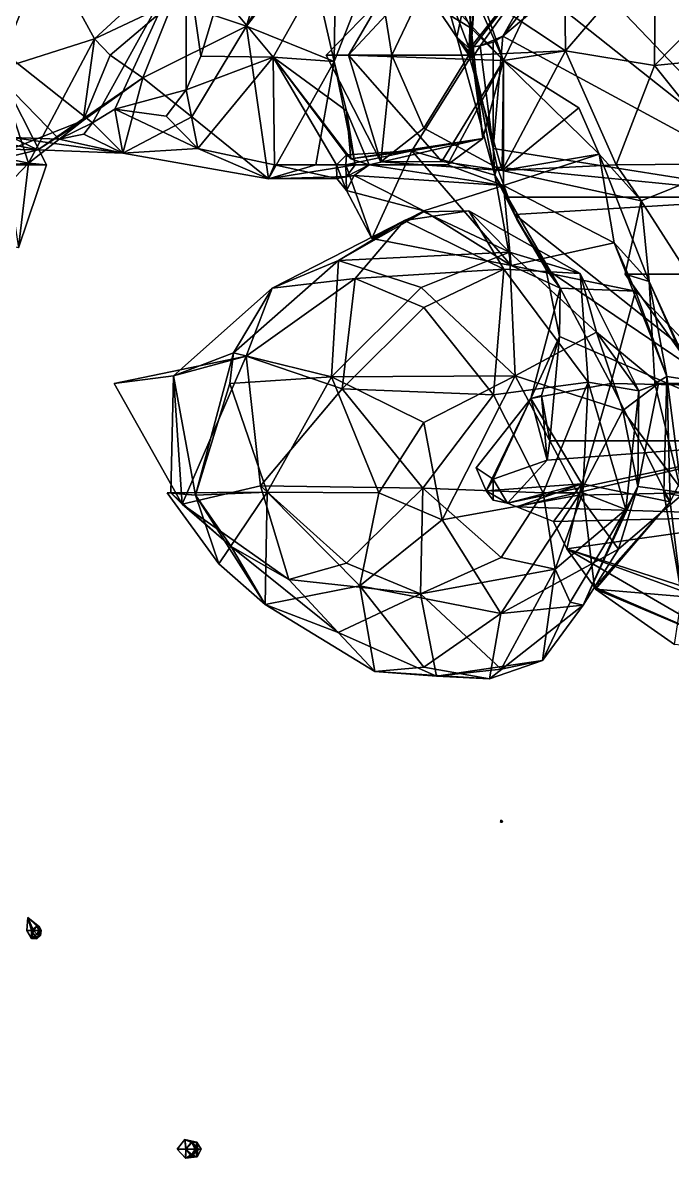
# Model space of a CAD drawing. Extents: x 290095 to 295679, y 4553756 to 4561441.
# Drawn here: x 291543.4 to 291649.2, y 4553756.1 to 4553941 of the extents above; entities that cross this region are included whole.
import ezdxf

# ---------------------------------------------------------------- set-up
doc = ezdxf.new("R2010")
doc.units = 0
doc.layers.add('Au_ppm_Pref_-_0_5', color=7, linetype='CONTINUOUS')

msp = doc.modelspace()

# ---------------------------------------------------------------- linework, layer by layer
at = {"layer": 'Au_ppm_Pref_-_0_5'}
for points in [[(291610, 4553952.96, 1859.04), (291617.7, 4553955.61, 1865.67), (291614.09, 4553938.66, 1865.81)], [(291617.7, 4553955.61, 1865.67), (291616.24, 4553936.71, 1871.49), (291614.09, 4553938.66, 1865.81)], [(291614.56, 4553954.99, 1848.46), (291621.7, 4553934.85, 1847.02), (291631.57, 4553955.82, 1845.26)], [(291617.7, 4553955.61, 1865.67), (291616.41, 4553937.12, 1871.67), (291616.24, 4553936.71, 1871.49)], [(291631.04, 4553955.48, 1872.29), (291616.41, 4553937.12, 1871.67), (291617.7, 4553955.61, 1865.67)], [(291631.04, 4553955.48, 1872.29), (291616.78, 4553937.1, 1871.85), (291616.41, 4553937.12, 1871.67)], [(291617.88, 4553937.23, 1872.46), (291616.78, 4553937.1, 1871.85), (291631.04, 4553955.48, 1872.29)], [(291631.04, 4553955.48, 1872.29), (291621.57, 4553938.8, 1873.97), (291617.88, 4553937.23, 1872.46)], [(291631.04, 4553955.48, 1872.29), (291631.04, 4553951.15, 1874.19), (291621.57, 4553938.8, 1873.97)], [(291631.76, 4553936.41, 1839.6), (291631.57, 4553955.82, 1845.26), (291621.7, 4553934.85, 1847.02)], [(291646.41, 4553953.53, 1841.3), (291631.57, 4553955.82, 1845.26), (291631.76, 4553936.41, 1839.6)], [(291547.1, 4553953.01, 1826.98), (291533.59, 4553953.59, 1823.16), (291539.38, 4553933.37, 1823.98)], [(291594.41, 4553953.55, 1852.9), (291584.21, 4553935.4, 1854.19), (291575.49, 4553945.86, 1854.25)], [(291589.82, 4553953.52, 1844.16), (291583.68, 4553953.52, 1841.19), (291579.82, 4553940.45, 1842.95)], [(291589.82, 4553953.52, 1844.16), (291579.82, 4553940.45, 1842.95), (291594.1, 4553934.7, 1847.53)], [(291583.68, 4553953.52, 1841.19), (291585.56, 4553950.15, 1835.7), (291579.82, 4553940.45, 1842.95)], [(291584.21, 4553935.4, 1854.19), (291594.41, 4553953.55, 1852.9), (291594.1, 4553934.7, 1847.53)], [(291589.82, 4553953.52, 1844.16), (291594.1, 4553934.7, 1847.53), (291601.49, 4553953.52, 1847.13)], [(291601.49, 4553953.52, 1847.13), (291594.1, 4553934.7, 1847.53), (291594.41, 4553953.55, 1852.9)], [(291616.41, 4553940.14, 1853.07), (291614.56, 4553954.99, 1848.46), (291594.41, 4553953.55, 1852.9)], [(291616.41, 4553940.14, 1853.07), (291594.41, 4553953.55, 1852.9), (291610, 4553952.96, 1859.04)], [(291616.41, 4553940.14, 1853.07), (291621.7, 4553934.85, 1847.02), (291614.56, 4553954.99, 1848.46)], [(291646.41, 4553953.53, 1841.3), (291631.76, 4553936.41, 1839.6), (291646.29, 4553934.04, 1836.54)], [(291646.41, 4553953.53, 1841.3), (291646.29, 4553934.04, 1836.54), (291660.98, 4553949.07, 1835.86)], [(291520, 4553952.28, 1834.84), (291549.36, 4553922.06, 1846.81), (291541.69, 4553922.31, 1843.37)], [(291520, 4553952.28, 1834.84), (291554.76, 4553924.7, 1849.36), (291549.36, 4553922.06, 1846.81)], [(291520, 4553952.28, 1834.84), (291570, 4553952.28, 1850.53), (291554.76, 4553924.7, 1849.36)], [(291555.1, 4553938.4, 1830.05), (291547.1, 4553953.01, 1826.98), (291539.38, 4553933.37, 1823.98)], [(291555.1, 4553938.4, 1830.05), (291571.23, 4553953.27, 1829.26), (291547.1, 4553953.01, 1826.98)], [(291554.76, 4553924.7, 1849.36), (291570, 4553952.28, 1850.53), (291558.43, 4553926.95, 1850.21)], [(291567.92, 4553944.4, 1836.73), (291571.23, 4553953.27, 1829.26), (291555.1, 4553938.4, 1830.05)], [(291558.43, 4553926.95, 1850.21), (291570, 4553952.28, 1850.53), (291570, 4553930.08, 1853.44)], [(291570, 4553930.08, 1853.44), (291570, 4553952.28, 1850.53), (291572.42, 4553935.57, 1853.99)], [(291572.42, 4553935.57, 1853.99), (291570, 4553952.28, 1850.53), (291575.49, 4553945.86, 1854.25)], [(291616.52, 4553935.71, 1859.28), (291616.41, 4553940.14, 1853.07), (291610, 4553952.96, 1859.04)], [(291614.09, 4553938.66, 1865.81), (291616.52, 4553935.71, 1859.28), (291610, 4553952.96, 1859.04)], [(291629.01, 4553945.13, 1875.62), (291632.1, 4553952.28, 1873.75), (291670, 4553912.6, 1870.48)], [(291632.1, 4553952.28, 1873.75), (291670, 4553952.28, 1864.34), (291670, 4553912.6, 1870.48)], [(291567.92, 4553944.4, 1836.73), (291579.82, 4553940.45, 1842.95), (291585.56, 4553950.15, 1835.7)], [(291621.57, 4553938.8, 1873.97), (291631.04, 4553951.15, 1874.19), (291629.01, 4553945.13, 1875.62)], [(291601.99, 4553945.24, 1841.19), (291608.73, 4553948.91, 1845.59), (291596.47, 4553935.71, 1846.97)], [(291621.7, 4553934.85, 1847.02), (291596.47, 4553935.71, 1846.97), (291608.73, 4553948.91, 1845.59)], [(291616.45, 4553946.63, 1841.19), (291621.7, 4553934.85, 1847.02), (291608.73, 4553948.91, 1845.59)], [(291660.98, 4553949.07, 1835.86), (291646.29, 4553934.04, 1836.54), (291662.98, 4553935.71, 1831.13)], [(291601.99, 4553945.24, 1841.19), (291603.52, 4553935.71, 1838.74), (291608.73, 4553946.71, 1837.52)], [(291608.73, 4553946.71, 1837.52), (291603.52, 4553935.71, 1838.74), (291616.03, 4553935.71, 1837.75)], [(291616.45, 4553946.63, 1841.19), (291608.73, 4553946.71, 1837.52), (291616.03, 4553935.71, 1837.75)], [(291616.03, 4553935.71, 1837.75), (291631.76, 4553936.41, 1839.6), (291616.45, 4553946.63, 1841.19)], [(291616.45, 4553946.63, 1841.19), (291631.76, 4553936.41, 1839.6), (291621.7, 4553934.85, 1847.02)], [(291557.62, 4553935.71, 1835.25), (291567.92, 4553944.4, 1836.73), (291555.1, 4553938.4, 1830.05)], [(291557.62, 4553935.71, 1835.25), (291562.98, 4553932.01, 1840.17), (291567.92, 4553944.4, 1836.73)], [(291567.92, 4553944.4, 1836.73), (291562.98, 4553932.01, 1840.17), (291579.82, 4553940.45, 1842.95)], [(291584.21, 4553935.4, 1854.19), (291572.42, 4553935.57, 1853.99), (291575.49, 4553945.86, 1854.25)], [(291601.99, 4553945.24, 1841.19), (291596.47, 4553935.71, 1846.97), (291592.82, 4553935.71, 1841.19)], [(291601.99, 4553945.24, 1841.19), (291592.82, 4553935.71, 1841.19), (291603.52, 4553935.71, 1838.74)], [(291670, 4553912.6, 1870.48), (291621.57, 4553938.8, 1873.97), (291629.01, 4553945.13, 1875.62)], [(291570.93, 4553925.66, 1843.78), (291579.82, 4553940.45, 1842.95), (291562.98, 4553932.01, 1840.17)], [(291570.93, 4553925.66, 1843.78), (291583.42, 4553915.6, 1847.03), (291579.82, 4553940.45, 1842.95)], [(291594.1, 4553934.7, 1847.53), (291579.82, 4553940.45, 1842.95), (291583.42, 4553915.6, 1847.03)], [(291616.24, 4553936.71, 1871.49), (291616.62, 4553935.29, 1871.39), (291614.09, 4553938.66, 1865.81)], [(291614.09, 4553938.66, 1865.81), (291616.62, 4553935.29, 1871.39), (291620.25, 4553916.16, 1864.67)], [(291616.52, 4553935.71, 1859.28), (291614.09, 4553938.66, 1865.81), (291620.25, 4553916.16, 1864.67)], [(291616.41, 4553940.14, 1853.07), (291616.52, 4553935.71, 1859.28), (291618.31, 4553922.15, 1853.07)], [(291616.41, 4553940.14, 1853.07), (291618.31, 4553922.15, 1853.07), (291621.7, 4553934.85, 1847.02)], [(291620, 4553937.87, 1873.7), (291617.88, 4553937.23, 1872.46), (291621.57, 4553938.8, 1873.97)], [(291620, 4553920.53, 1870.04), (291620, 4553937.87, 1873.7), (291621.57, 4553938.8, 1873.97)], [(291620, 4553920.53, 1870.04), (291621.57, 4553938.8, 1873.97), (291670, 4553912.6, 1870.48)], [(291555.1, 4553938.4, 1830.05), (291539.38, 4553933.37, 1823.98), (291544.36, 4553918.15, 1829.88)], [(291555.1, 4553938.4, 1830.05), (291544.36, 4553918.15, 1829.88), (291553.25, 4553925.07, 1835.25)], [(291557.62, 4553935.71, 1835.25), (291555.1, 4553938.4, 1830.05), (291553.25, 4553925.07, 1835.25)], [(291616.41, 4553937.12, 1871.67), (291616.62, 4553935.29, 1871.39), (291616.24, 4553936.71, 1871.49)], [(291616.41, 4553937.12, 1871.67), (291616.78, 4553937.1, 1871.85), (291616.62, 4553935.29, 1871.39)], [(291616.62, 4553935.29, 1871.39), (291617.88, 4553937.23, 1872.46), (291620, 4553920.53, 1870.04)], [(291616.62, 4553935.29, 1871.39), (291616.78, 4553937.1, 1871.85), (291617.88, 4553937.23, 1872.46)], [(291620, 4553920.53, 1870.04), (291617.88, 4553937.23, 1872.46), (291620, 4553937.87, 1873.7)], [(291557.62, 4553935.71, 1835.25), (291553.25, 4553925.07, 1835.25), (291562.98, 4553932.01, 1840.17)], [(291584.21, 4553935.4, 1854.19), (291570, 4553930.08, 1853.44), (291572.42, 4553935.57, 1853.99)], [(291584.21, 4553935.4, 1854.19), (291571.92, 4553920.54, 1852.59), (291570, 4553930.08, 1853.44)], [(291584.42, 4553917.89, 1853.07), (291571.92, 4553920.54, 1852.59), (291584.21, 4553935.4, 1854.19)], [(291596.81, 4553918.85, 1853.07), (291596.13, 4553919.48, 1853.6), (291584.21, 4553935.4, 1854.19)], [(291584.21, 4553935.4, 1854.19), (291594.1, 4553934.7, 1847.53), (291596.13, 4553926.64, 1850.15)], [(291584.21, 4553935.4, 1854.19), (291596.13, 4553926.64, 1850.15), (291596.81, 4553918.85, 1853.07)], [(291596.13, 4553919.48, 1853.6), (291594.47, 4553917.89, 1853.85), (291584.21, 4553935.4, 1854.19)], [(291584.42, 4553917.89, 1853.07), (291584.21, 4553935.4, 1854.19), (291594.47, 4553917.89, 1853.85)], [(291601.69, 4553918.33, 1841.19), (291592.82, 4553935.71, 1841.19), (291596.47, 4553935.71, 1846.97)], [(291592.82, 4553935.71, 1841.19), (291601.69, 4553918.33, 1841.19), (291603.52, 4553935.71, 1838.74)], [(291601.69, 4553918.33, 1841.19), (291596.47, 4553935.71, 1846.97), (291611.66, 4553918.42, 1845.57)], [(291611.66, 4553918.42, 1845.57), (291596.47, 4553935.71, 1846.97), (291621.7, 4553934.85, 1847.02)], [(291601.69, 4553918.33, 1841.19), (291608.73, 4553923.85, 1837.24), (291603.52, 4553935.71, 1838.74)], [(291616.03, 4553935.71, 1837.75), (291603.52, 4553935.71, 1838.74), (291608.73, 4553923.85, 1837.24)], [(291618.31, 4553922.15, 1853.07), (291616.52, 4553935.71, 1859.28), (291606.78, 4553920.12, 1860.22)], [(291616.52, 4553935.71, 1859.28), (291620.25, 4553916.16, 1864.67), (291606.78, 4553920.12, 1860.22)], [(291608.73, 4553923.85, 1837.24), (291621.48, 4553916.96, 1841.02), (291616.03, 4553935.71, 1837.75)], [(291621.48, 4553916.96, 1841.02), (291611.66, 4553918.42, 1845.57), (291621.7, 4553934.85, 1847.02)], [(291621.68, 4553914.51, 1852.4), (291621.7, 4553934.85, 1847.02), (291612.56, 4553917.89, 1848.94)], [(291618.31, 4553922.15, 1853.07), (291612.56, 4553917.89, 1848.94), (291621.7, 4553934.85, 1847.02)], [(291631.76, 4553936.41, 1839.6), (291616.03, 4553935.71, 1837.75), (291621.48, 4553916.96, 1841.02)], [(291620.25, 4553916.16, 1864.67), (291616.62, 4553935.29, 1871.39), (291620, 4553920.53, 1870.04)], [(291631.76, 4553936.41, 1839.6), (291621.48, 4553916.96, 1841.02), (291640.05, 4553917.89, 1838.14)], [(291633.93, 4553927.15, 1844.04), (291621.48, 4553916.96, 1841.02), (291621.7, 4553934.85, 1847.02)], [(291621.68, 4553914.51, 1852.4), (291637.26, 4553919.62, 1847.41), (291621.7, 4553934.85, 1847.02)], [(291637.26, 4553919.62, 1847.41), (291633.93, 4553927.15, 1844.04), (291621.7, 4553934.85, 1847.02)], [(291646.29, 4553934.04, 1836.54), (291631.76, 4553936.41, 1839.6), (291640.05, 4553917.89, 1838.14)], [(291659.07, 4553918, 1835.68), (291662.98, 4553935.71, 1831.13), (291646.29, 4553934.04, 1836.54)], [(291539.38, 4553933.37, 1823.98), (291547.29, 4553917.89, 1823.37), (291544.36, 4553918.15, 1829.88)], [(291539.38, 4553933.37, 1823.98), (291540.68, 4553917.89, 1819.81), (291547.29, 4553917.89, 1823.37)], [(291591.13, 4553917.89, 1843.55), (291594.1, 4553934.7, 1847.53), (291583.42, 4553915.6, 1847.03)], [(291591.13, 4553917.89, 1843.55), (291597.52, 4553917.89, 1847.13), (291594.1, 4553934.7, 1847.53)], [(291597.52, 4553917.89, 1847.13), (291596.13, 4553926.64, 1850.15), (291594.1, 4553934.7, 1847.53)], [(291659.07, 4553918, 1835.68), (291646.29, 4553934.04, 1836.54), (291640.05, 4553917.89, 1838.14)], [(291562.98, 4553932.01, 1840.17), (291545.86, 4553920.29, 1841.34), (291559.73, 4553919.74, 1847.36)], [(291545.86, 4553920.29, 1841.34), (291562.98, 4553932.01, 1840.17), (291553.25, 4553925.07, 1835.25)], [(291559.73, 4553919.74, 1847.36), (291570.93, 4553925.66, 1843.78), (291562.98, 4553932.01, 1840.17)], [(291566.74, 4553925.78, 1852.98), (291558.43, 4553926.95, 1850.21), (291570, 4553930.08, 1853.44)], [(291570, 4553930.08, 1853.44), (291571.92, 4553920.54, 1852.59), (291566.74, 4553925.78, 1852.98)], [(291558.43, 4553926.95, 1850.21), (291559.73, 4553919.74, 1847.36), (291554.76, 4553924.7, 1849.36)], [(291571.92, 4553920.54, 1852.59), (291558.43, 4553926.95, 1850.21), (291566.74, 4553925.78, 1852.98)], [(291571.92, 4553920.54, 1852.59), (291559.73, 4553919.74, 1847.36), (291558.43, 4553926.95, 1850.21)], [(291559.73, 4553919.74, 1847.36), (291583.42, 4553915.6, 1847.03), (291570.93, 4553925.66, 1843.78)], [(291596.81, 4553918.85, 1853.07), (291596.13, 4553926.64, 1850.15), (291599.84, 4553917.89, 1851.32)], [(291597.52, 4553917.89, 1847.13), (291599.84, 4553917.89, 1851.32), (291596.13, 4553926.64, 1850.15)], [(291633.93, 4553927.15, 1844.04), (291637.26, 4553919.62, 1847.41), (291621.48, 4553916.96, 1841.02)], [(291545.86, 4553920.29, 1841.34), (291553.25, 4553925.07, 1835.25), (291533.51, 4553917.29, 1835.53)], [(291533.51, 4553917.29, 1835.53), (291553.25, 4553925.07, 1835.25), (291544.36, 4553918.15, 1829.88)], [(291549.36, 4553922.06, 1846.81), (291554.76, 4553924.7, 1849.36), (291553.34, 4553922.86, 1848.64)], [(291554.76, 4553924.7, 1849.36), (291559.73, 4553919.74, 1847.36), (291553.34, 4553922.86, 1848.64)], [(291601.69, 4553918.33, 1841.19), (291621.48, 4553916.96, 1841.02), (291608.73, 4553923.85, 1837.24)], [(291522.55, 4553922.73, 1828.87), (291533.51, 4553917.29, 1835.53), (291544.36, 4553918.15, 1829.88)], [(291544.36, 4553918.15, 1829.88), (291533.13, 4553906.42, 1827.19), (291522.55, 4553922.73, 1828.87)], [(291536.02, 4553922.26, 1840.8), (291545.86, 4553920.29, 1841.34), (291528.94, 4553920.62, 1837.54)], [(291545.86, 4553920.29, 1841.34), (291536.02, 4553922.26, 1840.8), (291541.69, 4553922.31, 1843.37)], [(291559.73, 4553919.74, 1847.36), (291541.69, 4553922.31, 1843.37), (291549.36, 4553922.06, 1846.81)], [(291559.73, 4553919.74, 1847.36), (291545.86, 4553920.29, 1841.34), (291541.69, 4553922.31, 1843.37)], [(291553.34, 4553922.86, 1848.64), (291559.73, 4553919.74, 1847.36), (291549.36, 4553922.06, 1846.81)], [(291618.31, 4553922.15, 1853.07), (291606.78, 4553920.12, 1860.22), (291596.81, 4553918.85, 1853.07)], [(291618.31, 4553922.15, 1853.07), (291596.81, 4553918.85, 1853.07), (291599.84, 4553917.89, 1851.32)], [(291618.31, 4553922.15, 1853.07), (291599.84, 4553917.89, 1851.32), (291612.56, 4553917.89, 1848.94)], [(291545.86, 4553920.29, 1841.34), (291533.51, 4553917.29, 1835.53), (291528.94, 4553920.62, 1837.54)], [(291583.42, 4553915.6, 1847.03), (291559.73, 4553919.74, 1847.36), (291571.92, 4553920.54, 1852.59)], [(291584.42, 4553917.89, 1853.07), (291583.42, 4553915.6, 1847.03), (291571.92, 4553920.54, 1852.59)], [(291596.13, 4553919.48, 1853.6), (291606.78, 4553920.12, 1860.22), (291596.04, 4553917.89, 1859.01)], [(291600.23, 4553905.87, 1859.01), (291596.04, 4553917.89, 1859.01), (291606.78, 4553920.12, 1860.22)], [(291596.81, 4553918.85, 1853.07), (291606.78, 4553920.12, 1860.22), (291596.13, 4553919.48, 1853.6)], [(291622.96, 4553901.46, 1859.27), (291600.23, 4553905.87, 1859.01), (291606.78, 4553920.12, 1860.22)], [(291622.96, 4553901.46, 1859.27), (291606.78, 4553920.12, 1860.22), (291620.25, 4553916.16, 1864.67)], [(291620, 4553920.53, 1870.04), (291670, 4553912.6, 1870.48), (291620.65, 4553917.48, 1869.42)], [(291620.25, 4553916.16, 1864.67), (291620, 4553920.53, 1870.04), (291620.65, 4553917.48, 1869.42)], [(291596.13, 4553919.48, 1853.6), (291596.04, 4553917.89, 1859.01), (291594.47, 4553917.89, 1853.85)], [(291621.48, 4553916.96, 1841.02), (291601.69, 4553918.33, 1841.19), (291611.66, 4553918.42, 1845.57)], [(291637.26, 4553919.62, 1847.41), (291644.09, 4553911.99, 1840.37), (291621.48, 4553916.96, 1841.02)], [(291637.26, 4553919.62, 1847.41), (291621.68, 4553914.51, 1852.4), (291639.72, 4553905.14, 1853.79)], [(291637.26, 4553919.62, 1847.41), (291639.72, 4553905.14, 1853.79), (291645.42, 4553898.84, 1847.44)], [(291637.26, 4553919.62, 1847.41), (291645.42, 4553898.84, 1847.44), (291644.09, 4553911.99, 1840.37)], [(291544.36, 4553918.15, 1829.88), (291542.71, 4553904.35, 1823.37), (291533.13, 4553906.42, 1827.19)], [(291542.71, 4553904.35, 1823.37), (291547.29, 4553917.89, 1823.37), (291540.68, 4553917.89, 1819.81)], [(291544.36, 4553918.15, 1829.88), (291547.29, 4553917.89, 1823.37), (291542.71, 4553904.35, 1823.37)], [(291591.13, 4553917.89, 1843.55), (291583.42, 4553915.6, 1847.03), (291597.52, 4553917.89, 1847.13)], [(291597.52, 4553917.89, 1847.13), (291583.42, 4553915.6, 1847.03), (291596.13, 4553915.95, 1852.42)], [(291584.42, 4553917.89, 1853.07), (291594.53, 4553915.63, 1853.07), (291583.42, 4553915.6, 1847.03)], [(291594.53, 4553915.63, 1853.07), (291584.42, 4553917.89, 1853.07), (291594.47, 4553917.89, 1853.85)], [(291594.53, 4553915.63, 1853.07), (291594.47, 4553917.89, 1853.85), (291596.13, 4553913.68, 1854.47)], [(291596.13, 4553913.68, 1854.47), (291594.47, 4553917.89, 1853.85), (291596.04, 4553917.89, 1859.01)], [(291596.13, 4553913.68, 1854.47), (291596.04, 4553917.89, 1859.01), (291600.23, 4553905.87, 1859.01)], [(291597.52, 4553917.89, 1847.13), (291596.13, 4553915.95, 1852.42), (291599.84, 4553917.89, 1851.32)], [(291599.84, 4553917.89, 1851.32), (291596.13, 4553915.95, 1852.42), (291597.36, 4553916.14, 1853.07)], [(291621.68, 4553914.51, 1852.4), (291599.84, 4553917.89, 1851.32), (291597.36, 4553916.14, 1853.07)], [(291621.68, 4553914.51, 1852.4), (291612.56, 4553917.89, 1848.94), (291599.84, 4553917.89, 1851.32)], [(291622.44, 4553912.6, 1868.46), (291620.25, 4553916.16, 1864.67), (291620.65, 4553917.48, 1869.42)], [(291620.65, 4553917.48, 1869.42), (291670, 4553912.6, 1870.48), (291622.44, 4553912.6, 1868.46)], [(291640.05, 4553917.89, 1838.14), (291621.48, 4553916.96, 1841.02), (291644.09, 4553911.99, 1840.37)], [(291659.07, 4553918, 1835.68), (291640.05, 4553917.89, 1838.14), (291644.09, 4553911.99, 1840.37)], [(291659.07, 4553918, 1835.68), (291644.09, 4553911.99, 1840.37), (291651.74, 4553900.07, 1837.71)], [(291594.53, 4553915.63, 1853.07), (291596.13, 4553915.95, 1852.42), (291583.42, 4553915.6, 1847.03)], [(291597.36, 4553916.14, 1853.07), (291594.53, 4553915.63, 1853.07), (291596.13, 4553913.68, 1854.47)], [(291597.36, 4553916.14, 1853.07), (291596.13, 4553915.95, 1852.42), (291594.53, 4553915.63, 1853.07)], [(291608.73, 4553910.39, 1856.51), (291597.36, 4553916.14, 1853.07), (291596.13, 4553913.68, 1854.47)], [(291621.68, 4553914.51, 1852.4), (291597.36, 4553916.14, 1853.07), (291608.73, 4553910.39, 1856.51)], [(291622.96, 4553901.46, 1859.27), (291621.68, 4553914.51, 1852.4), (291608.73, 4553910.39, 1856.51)], [(291623.88, 4553908.97, 1868.27), (291620.25, 4553916.16, 1864.67), (291623.55, 4553909.78, 1868.28)], [(291623.55, 4553909.78, 1868.28), (291620.25, 4553916.16, 1864.67), (291622.44, 4553912.6, 1868.46)], [(291623.88, 4553908.97, 1868.27), (291630.91, 4553897.79, 1864.99), (291620.25, 4553916.16, 1864.67)], [(291630.91, 4553897.79, 1864.99), (291622.96, 4553901.46, 1859.27), (291620.25, 4553916.16, 1864.67)], [(291639.72, 4553905.14, 1853.79), (291621.68, 4553914.51, 1852.4), (291622.96, 4553901.46, 1859.27)], [(291608.73, 4553910.39, 1856.51), (291596.13, 4553913.68, 1854.47), (291600.23, 4553905.87, 1859.01)], [(291622.44, 4553912.6, 1868.46), (291670, 4553912.6, 1870.48), (291623.55, 4553909.78, 1868.28)], [(291670, 4553912.6, 1870.48), (291670, 4553872.91, 1867.2), (291623.55, 4553909.78, 1868.28)], [(291645.42, 4553898.84, 1847.44), (291641.49, 4553900.07, 1841.19), (291644.09, 4553911.99, 1840.37)], [(291641.49, 4553900.07, 1841.19), (291651.74, 4553900.07, 1837.71), (291644.09, 4553911.99, 1840.37)], [(291622.64, 4553903.65, 1823.52), (291594.84, 4553902.3, 1823.54), (291608.73, 4553910.21, 1820.81)], [(291608.73, 4553910.21, 1820.81), (291594.84, 4553902.3, 1823.54), (291605.59, 4553908.77, 1816.01)], [(291608.73, 4553910.39, 1856.51), (291600.23, 4553905.87, 1859.01), (291622.96, 4553901.46, 1859.27)], [(291605.59, 4553908.77, 1816.01), (291616.03, 4553910.39, 1817.43), (291608.73, 4553910.21, 1820.81)], [(291616.03, 4553910.39, 1817.43), (291605.59, 4553908.77, 1816.01), (291621.73, 4553900.86, 1811.06)], [(291616.03, 4553910.39, 1817.43), (291622.64, 4553903.65, 1823.52), (291608.73, 4553910.21, 1820.81)], [(291622.64, 4553903.65, 1823.52), (291616.03, 4553910.39, 1817.43), (291634.17, 4553900.14, 1817.43)], [(291616.03, 4553910.39, 1817.43), (291621.73, 4553900.86, 1811.06), (291634.17, 4553900.14, 1817.43)], [(291623.55, 4553909.78, 1868.28), (291628.58, 4553900.95, 1868.12), (291623.88, 4553908.97, 1868.27)], [(291623.55, 4553909.78, 1868.28), (291670, 4553872.91, 1867.2), (291628.58, 4553900.95, 1868.12)], [(291628.58, 4553900.95, 1868.12), (291630.91, 4553897.79, 1864.99), (291623.88, 4553908.97, 1868.27)], [(291584.02, 4553897.77, 1817.77), (291605.59, 4553908.77, 1816.01), (291594.84, 4553902.3, 1823.54)], [(291584.02, 4553897.77, 1817.77), (291597.55, 4553899.34, 1811.63), (291605.59, 4553908.77, 1816.01)], [(291597.55, 4553899.34, 1811.63), (291621.73, 4553900.86, 1811.06), (291605.59, 4553908.77, 1816.01)], [(291608.27, 4553897.89, 1828.37), (291594.84, 4553902.3, 1823.54), (291622.64, 4553903.65, 1823.52)], [(291622.64, 4553903.65, 1823.52), (291623.61, 4553883.52, 1830.83), (291608.27, 4553897.89, 1828.37)], [(291623.61, 4553883.52, 1830.83), (291622.64, 4553903.65, 1823.52), (291636.82, 4553890.6, 1824.79)], [(291622.64, 4553903.65, 1823.52), (291634.17, 4553900.14, 1817.43), (291636.82, 4553890.6, 1824.79)], [(291622.96, 4553901.46, 1859.27), (291643.16, 4553897.29, 1858.35), (291639.72, 4553905.14, 1853.79)], [(291639.72, 4553905.14, 1853.79), (291643.16, 4553897.29, 1858.35), (291648.26, 4553883.37, 1853.34)], [(291639.72, 4553905.14, 1853.79), (291648.26, 4553883.37, 1853.34), (291645.42, 4553898.84, 1847.44)], [(291593.7, 4553883.31, 1830.85), (291577.72, 4553887.25, 1824.18), (291594.84, 4553902.3, 1823.54)], [(291594.84, 4553902.3, 1823.54), (291577.72, 4553887.25, 1824.18), (291584.02, 4553897.77, 1817.77)], [(291608.27, 4553897.89, 1828.37), (291593.7, 4553883.31, 1830.85), (291594.84, 4553902.3, 1823.54)], [(291597.55, 4553899.34, 1811.63), (291608.73, 4553894.61, 1807.37), (291621.73, 4553900.86, 1811.06)], [(291608.73, 4553894.61, 1807.37), (291620.07, 4553880.41, 1806.76), (291621.73, 4553900.86, 1811.06)], [(291620.07, 4553880.41, 1806.76), (291635.49, 4553882.48, 1811.09), (291621.73, 4553900.86, 1811.06)], [(291635.49, 4553882.48, 1811.09), (291634.17, 4553900.14, 1817.43), (291621.73, 4553900.86, 1811.06)], [(291622.96, 4553901.46, 1859.27), (291630.91, 4553897.79, 1864.99), (291643.16, 4553897.29, 1858.35)], [(291670, 4553872.91, 1867.2), (291630.78, 4553889.9, 1868), (291628.58, 4553900.95, 1868.12)], [(291630.91, 4553897.79, 1864.99), (291628.58, 4553900.95, 1868.12), (291630.78, 4553889.9, 1868)], [(291643.71, 4553881.03, 1817.93), (291636.82, 4553890.6, 1824.79), (291634.17, 4553900.14, 1817.43)], [(291635.49, 4553882.48, 1811.09), (291643.71, 4553881.03, 1817.93), (291634.17, 4553900.14, 1817.43)], [(291641.49, 4553900.07, 1841.19), (291645.42, 4553898.84, 1847.44), (291650.32, 4553887.63, 1841.19)], [(291641.49, 4553900.07, 1841.19), (291650.32, 4553887.63, 1841.19), (291651.74, 4553900.07, 1837.71)], [(291584.02, 4553897.77, 1817.77), (291579.8, 4553886.71, 1809.99), (291597.55, 4553899.34, 1811.63)], [(291595.44, 4553881.37, 1806.6), (291597.55, 4553899.34, 1811.63), (291579.8, 4553886.71, 1809.99)], [(291608.27, 4553897.89, 1828.37), (291623.61, 4553883.52, 1830.83), (291593.7, 4553883.31, 1830.85)], [(291595.44, 4553881.37, 1806.6), (291608.73, 4553894.61, 1807.37), (291597.55, 4553899.34, 1811.63)], [(291646.32, 4553882.25, 1847.13), (291645.42, 4553898.84, 1847.44), (291648.26, 4553883.37, 1853.34)], [(291653.02, 4553882.25, 1844.25), (291645.42, 4553898.84, 1847.44), (291646.32, 4553882.25, 1847.13)], [(291645.42, 4553898.84, 1847.44), (291653.02, 4553882.25, 1844.25), (291650.32, 4553887.63, 1841.19)], [(291577.72, 4553887.25, 1824.18), (291567.94, 4553883.5, 1817.66), (291584.02, 4553897.77, 1817.77)], [(291584.02, 4553897.77, 1817.77), (291567.94, 4553883.5, 1817.66), (291579.8, 4553886.71, 1809.99)], [(291626.15, 4553879.83, 1865.85), (291630.91, 4553897.79, 1864.99), (291630.78, 4553889.9, 1868)], [(291639.18, 4553882.25, 1861.49), (291630.91, 4553897.79, 1864.99), (291626.15, 4553879.83, 1865.85)], [(291630.91, 4553897.79, 1864.99), (291639.18, 4553882.25, 1861.49), (291643.16, 4553897.29, 1858.35)], [(291643.16, 4553897.29, 1858.35), (291639.18, 4553882.25, 1861.49), (291658.27, 4553881.89, 1858.82)], [(291648.26, 4553883.37, 1853.34), (291643.16, 4553897.29, 1858.35), (291658.27, 4553881.89, 1858.82)], [(291595.44, 4553881.37, 1806.6), (291620.07, 4553880.41, 1806.76), (291608.73, 4553894.61, 1807.37)], [(291641.09, 4553877.83, 1828.23), (291623.61, 4553883.52, 1830.83), (291636.82, 4553890.6, 1824.79)], [(291641.09, 4553877.83, 1828.23), (291636.82, 4553890.6, 1824.79), (291646.93, 4553882.25, 1823.37)], [(291646.93, 4553882.25, 1823.37), (291636.82, 4553890.6, 1824.79), (291643.71, 4553881.03, 1817.93)], [(291627.87, 4553880.32, 1867.97), (291626.15, 4553879.83, 1865.85), (291630.78, 4553889.9, 1868)], [(291630.78, 4553889.9, 1868), (291629.22, 4553872.91, 1867.89), (291627.87, 4553880.32, 1867.97)], [(291670, 4553872.91, 1867.2), (291629.22, 4553872.91, 1867.89), (291630.78, 4553889.9, 1868)], [(291571.52, 4553864.07, 1823.36), (291567.94, 4553883.5, 1817.66), (291577.72, 4553887.25, 1824.18)], [(291577.11, 4553882.25, 1826.4), (291571.52, 4553864.07, 1823.36), (291577.72, 4553887.25, 1824.18)], [(291577.11, 4553882.25, 1826.4), (291577.72, 4553887.25, 1824.18), (291593.7, 4553883.31, 1830.85)], [(291567.94, 4553883.5, 1817.66), (291558.3, 4553882.24, 1811.5), (291579.8, 4553886.71, 1809.99)], [(291569.34, 4553862.61, 1811.18), (291579.8, 4553886.71, 1809.99), (291558.3, 4553882.24, 1811.5)], [(291579.8, 4553886.71, 1809.99), (291569.34, 4553862.61, 1811.18), (291582.1, 4553865.57, 1807)], [(291595.44, 4553881.37, 1806.6), (291579.8, 4553886.71, 1809.99), (291582.1, 4553865.57, 1807)], [(291567.94, 4553883.5, 1817.66), (291569.34, 4553862.61, 1811.18), (291558.3, 4553882.24, 1811.5)], [(291567.5, 4553864.43, 1817.43), (291567.94, 4553883.5, 1817.66), (291571.52, 4553864.07, 1823.36)], [(291567.94, 4553883.5, 1817.66), (291567.5, 4553864.43, 1817.43), (291569.34, 4553862.61, 1811.18)], [(291583.22, 4553864.53, 1830.28), (291577.11, 4553882.25, 1826.4), (291593.7, 4553883.31, 1830.85)], [(291601.37, 4553864.43, 1832.78), (291583.22, 4553864.53, 1830.28), (291593.7, 4553883.31, 1830.85)], [(291623.61, 4553883.52, 1830.83), (291608.73, 4553875.88, 1833.13), (291593.7, 4553883.31, 1830.85)], [(291608.73, 4553875.88, 1833.13), (291601.37, 4553864.43, 1832.78), (291593.7, 4553883.31, 1830.85)], [(291611.71, 4553860.02, 1832.19), (291608.73, 4553875.88, 1833.13), (291623.61, 4553883.52, 1830.83)], [(291623.61, 4553883.52, 1830.83), (291633.97, 4553864.04, 1831.46), (291611.71, 4553860.02, 1832.19)], [(291633.97, 4553864.04, 1831.46), (291623.61, 4553883.52, 1830.83), (291641.09, 4553877.83, 1828.23)], [(291650.79, 4553863.88, 1847.69), (291646.32, 4553882.25, 1847.13), (291648.26, 4553883.37, 1853.34)], [(291648.26, 4553883.37, 1853.34), (291648.81, 4553862.98, 1859.56), (291647.77, 4553864.43, 1853.07)], [(291648.26, 4553883.37, 1853.34), (291647.77, 4553864.43, 1853.07), (291650.79, 4553863.88, 1847.69)], [(291648.26, 4553883.37, 1853.34), (291658.27, 4553881.89, 1858.82), (291648.81, 4553862.98, 1859.56)], [(291577.11, 4553882.25, 1826.4), (291583.22, 4553864.53, 1830.28), (291571.52, 4553864.07, 1823.36)], [(291595.44, 4553881.37, 1806.6), (291582.1, 4553865.57, 1807), (291608.56, 4553865.18, 1806.4)], [(291608.56, 4553865.18, 1806.4), (291620.07, 4553880.41, 1806.76), (291595.44, 4553881.37, 1806.6)], [(291620.07, 4553880.41, 1806.76), (291628.12, 4553864.43, 1808.29), (291635.49, 4553882.48, 1811.09)], [(291634.42, 4553865.91, 1862.85), (291639.18, 4553882.25, 1861.49), (291626.15, 4553879.83, 1865.85)], [(291634.6, 4553864.43, 1811.49), (291635.49, 4553882.48, 1811.09), (291628.12, 4553864.43, 1808.29)], [(291639.18, 4553882.25, 1861.49), (291634.42, 4553865.91, 1862.85), (291648.81, 4553862.98, 1859.56)], [(291634.6, 4553864.43, 1811.49), (291641.6, 4553861.75, 1816.5), (291635.49, 4553882.48, 1811.09)], [(291641.6, 4553861.75, 1816.5), (291643.71, 4553881.03, 1817.93), (291635.49, 4553882.48, 1811.09)], [(291648.81, 4553862.98, 1859.56), (291658.27, 4553881.89, 1858.82), (291639.18, 4553882.25, 1861.49)], [(291643.56, 4553865.45, 1823.59), (291641.09, 4553877.83, 1828.23), (291646.93, 4553882.25, 1823.37)], [(291643.56, 4553865.45, 1823.59), (291646.93, 4553882.25, 1823.37), (291643.71, 4553881.03, 1817.93)], [(291646.32, 4553882.25, 1847.13), (291650.79, 4553863.88, 1847.69), (291653.02, 4553882.25, 1844.25)], [(291608.56, 4553865.18, 1806.4), (291628.12, 4553864.43, 1808.29), (291620.07, 4553880.41, 1806.76)], [(291626.15, 4553879.83, 1865.85), (291620, 4553866.66, 1865.65), (291617.25, 4553868.51, 1865.19)], [(291618.87, 4553864.78, 1864.45), (291626.15, 4553879.83, 1865.85), (291617.25, 4553868.51, 1865.19)], [(291618.87, 4553864.78, 1864.45), (291634.42, 4553865.91, 1862.85), (291626.15, 4553879.83, 1865.85)], [(291626.15, 4553879.83, 1865.85), (291628.8, 4553869.78, 1866.7), (291620, 4553866.66, 1865.65)], [(291628.8, 4553869.78, 1866.7), (291626.15, 4553879.83, 1865.85), (291627.87, 4553880.32, 1867.97)], [(291629.22, 4553872.91, 1867.89), (291628.8, 4553869.78, 1866.7), (291627.87, 4553880.32, 1867.97)], [(291643.56, 4553865.45, 1823.59), (291643.71, 4553881.03, 1817.93), (291641.6, 4553861.75, 1816.5)], [(291651.11, 4553864.43, 1829.31), (291633.97, 4553864.04, 1831.46), (291641.09, 4553877.83, 1828.23)], [(291643.56, 4553865.45, 1823.59), (291651.11, 4553864.43, 1829.31), (291641.09, 4553877.83, 1828.23)], [(291611.71, 4553860.02, 1832.19), (291601.37, 4553864.43, 1832.78), (291608.73, 4553875.88, 1833.13)], [(291622.31, 4553862.76, 1864.12), (291628.8, 4553869.78, 1866.7), (291670, 4553872.91, 1867.2)], [(291622.31, 4553862.76, 1864.12), (291670, 4553872.91, 1867.2), (291623.83, 4553862.15, 1863.97)], [(291670, 4553872.91, 1867.2), (291670, 4553860.72, 1863.97), (291623.83, 4553862.15, 1863.97)], [(291628.8, 4553869.78, 1866.7), (291629.22, 4553872.91, 1867.89), (291670, 4553872.91, 1867.2)], [(291618.87, 4553864.78, 1864.45), (291617.25, 4553868.51, 1865.19), (291620, 4553866.66, 1865.65)], [(291622.31, 4553862.76, 1864.12), (291620, 4553866.66, 1865.65), (291628.8, 4553869.78, 1866.7)], [(291620, 4553863.26, 1864.35), (291618.87, 4553864.78, 1864.45), (291620, 4553866.66, 1865.65)], [(291620, 4553863.26, 1864.35), (291620, 4553866.66, 1865.65), (291622.31, 4553862.76, 1864.12)], [(291569.34, 4553862.61, 1811.18), (291586.74, 4553850.35, 1813.16), (291582.1, 4553865.57, 1807)], [(291586.74, 4553850.35, 1813.16), (291596.13, 4553852.96, 1807.67), (291582.1, 4553865.57, 1807)], [(291608.56, 4553865.18, 1806.4), (291582.1, 4553865.57, 1807), (291596.13, 4553852.96, 1807.67)], [(291608.15, 4553848.01, 1812.21), (291608.56, 4553865.18, 1806.4), (291596.13, 4553852.96, 1807.67)], [(291608.15, 4553848.01, 1812.21), (291621.33, 4553853.93, 1807.99), (291608.56, 4553865.18, 1806.4)], [(291608.56, 4553865.18, 1806.4), (291621.33, 4553853.93, 1807.99), (291628.12, 4553864.43, 1808.29)], [(291634.42, 4553865.91, 1862.85), (291618.87, 4553864.78, 1864.45), (291622.31, 4553862.76, 1864.12)], [(291622.31, 4553862.76, 1864.12), (291618.87, 4553864.78, 1864.45), (291620, 4553863.26, 1864.35)], [(291634.42, 4553865.91, 1862.85), (291622.31, 4553862.76, 1864.12), (291623.83, 4553862.15, 1863.97)], [(291629.83, 4553859.75, 1863.38), (291634.42, 4553865.91, 1862.85), (291623.83, 4553862.15, 1863.97)], [(291631.99, 4553855.31, 1862.22), (291634.42, 4553865.91, 1862.85), (291629.83, 4553859.75, 1863.38)], [(291636.51, 4553849.05, 1860.17), (291634.42, 4553865.91, 1862.85), (291631.99, 4553855.31, 1862.22)], [(291636.51, 4553849.05, 1860.17), (291648.81, 4553862.98, 1859.56), (291634.42, 4553865.91, 1862.85)], [(291643.56, 4553865.45, 1823.59), (291634.68, 4553846.17, 1823.49), (291640.41, 4553855.26, 1829.31)], [(291643.56, 4553865.45, 1823.59), (291641.6, 4553861.75, 1816.5), (291634.68, 4553846.17, 1823.49)], [(291643.56, 4553865.45, 1823.59), (291640.41, 4553855.26, 1829.31), (291651.11, 4553864.43, 1829.31)], [(291583.22, 4553864.53, 1830.28), (291566.93, 4553864.43, 1829.31), (291571.52, 4553864.07, 1823.36)], [(291575.34, 4553852.85, 1829.31), (291566.93, 4553864.43, 1829.31), (291583.22, 4553864.53, 1830.28)], [(291566.93, 4553864.43, 1829.31), (291575.34, 4553852.85, 1829.31), (291571.52, 4553864.07, 1823.36)], [(291571.52, 4553864.07, 1823.36), (291577.37, 4553855.72, 1817.43), (291567.5, 4553864.43, 1817.43)], [(291567.5, 4553864.43, 1817.43), (291577.37, 4553855.72, 1817.43), (291569.34, 4553862.61, 1811.18)], [(291571.52, 4553864.07, 1823.36), (291575.34, 4553852.85, 1829.31), (291582.89, 4553846.26, 1823.64)], [(291571.52, 4553864.07, 1823.36), (291582.89, 4553846.26, 1823.64), (291577.37, 4553855.72, 1817.43)], [(291583.22, 4553864.53, 1830.28), (291582.89, 4553846.26, 1823.64), (291575.34, 4553852.85, 1829.31)], [(291583.22, 4553864.53, 1830.28), (291598.31, 4553849.31, 1828.5), (291582.89, 4553846.26, 1823.64)], [(291601.37, 4553864.43, 1832.78), (291598.31, 4553849.31, 1828.5), (291583.22, 4553864.53, 1830.28)], [(291598.31, 4553849.31, 1828.5), (291601.37, 4553864.43, 1832.78), (291611.71, 4553860.02, 1832.19)], [(291633.97, 4553864.04, 1831.46), (291621.27, 4553844.77, 1829.69), (291611.71, 4553860.02, 1832.19)], [(291640.41, 4553855.26, 1829.31), (291621.27, 4553844.77, 1829.69), (291633.97, 4553864.04, 1831.46)], [(291630.08, 4553852.01, 1813.42), (291628.12, 4553864.43, 1808.29), (291621.33, 4553853.93, 1807.99)], [(291634.6, 4553864.43, 1811.49), (291628.12, 4553864.43, 1808.29), (291630.08, 4553852.01, 1813.42)], [(291641.6, 4553861.75, 1816.5), (291634.6, 4553864.43, 1811.49), (291630.08, 4553852.01, 1813.42)], [(291651.11, 4553864.43, 1829.31), (291640.41, 4553855.26, 1829.31), (291633.97, 4553864.04, 1831.46)], [(291636.51, 4553849.05, 1860.17), (291636.66, 4553848.87, 1860.12), (291648.81, 4553862.98, 1859.56)], [(291636.67, 4553848.73, 1860.06), (291648.81, 4553862.98, 1859.56), (291636.66, 4553848.87, 1860.12)], [(291650.74, 4553847.57, 1853.21), (291648.81, 4553862.98, 1859.56), (291636.67, 4553848.73, 1860.06)], [(291650.74, 4553847.57, 1853.21), (291647.77, 4553864.43, 1853.07), (291648.81, 4553862.98, 1859.56)], [(291650.74, 4553847.57, 1853.21), (291650.79, 4553863.88, 1847.69), (291647.77, 4553864.43, 1853.07)], [(291577.37, 4553855.72, 1817.43), (291586.74, 4553850.35, 1813.16), (291569.34, 4553862.61, 1811.18)], [(291670, 4553860.72, 1863.97), (291629.83, 4553859.75, 1863.38), (291623.83, 4553862.15, 1863.97)], [(291630.08, 4553852.01, 1813.42), (291632.53, 4553846.62, 1817.43), (291641.6, 4553861.75, 1816.5)], [(291634.68, 4553846.17, 1823.49), (291641.6, 4553861.75, 1816.5), (291632.53, 4553846.62, 1817.43)], [(291598.31, 4553849.31, 1828.5), (291611.71, 4553860.02, 1832.19), (291621.27, 4553844.77, 1829.69)], [(291670, 4553860.72, 1863.97), (291631.99, 4553855.31, 1862.22), (291629.83, 4553859.75, 1863.38)], [(291670, 4553860.72, 1863.97), (291670, 4553843.01, 1859.28), (291631.99, 4553855.31, 1862.22)], [(291577.37, 4553855.72, 1817.43), (291582.89, 4553846.26, 1823.64), (291594.78, 4553841.71, 1817.57)], [(291586.74, 4553850.35, 1813.16), (291577.37, 4553855.72, 1817.43), (291594.78, 4553841.71, 1817.57)], [(291608.15, 4553848.01, 1812.21), (291630.08, 4553852.01, 1813.42), (291621.33, 4553853.93, 1807.99)], [(291621.27, 4553844.77, 1829.69), (291640.41, 4553855.26, 1829.31), (291634.68, 4553846.17, 1823.49)], [(291631.99, 4553855.31, 1862.22), (291660.85, 4553838.54, 1858.02), (291636.51, 4553849.05, 1860.17)], [(291631.99, 4553855.31, 1862.22), (291668.01, 4553842.12, 1859.02), (291660.85, 4553838.54, 1858.02)], [(291631.99, 4553855.31, 1862.22), (291670, 4553843.01, 1859.28), (291668.01, 4553842.12, 1859.02)], [(291608.15, 4553848.01, 1812.21), (291596.13, 4553852.96, 1807.67), (291586.74, 4553850.35, 1813.16)], [(291608.15, 4553848.01, 1812.21), (291621.33, 4553835.72, 1813.8), (291630.08, 4553852.01, 1813.42)], [(291628.04, 4553837.12, 1817.43), (291630.08, 4553852.01, 1813.42), (291621.33, 4553835.72, 1813.8)], [(291628.04, 4553837.12, 1817.43), (291632.53, 4553846.62, 1817.43), (291630.08, 4553852.01, 1813.42)], [(291608.15, 4553848.01, 1812.21), (291586.74, 4553850.35, 1813.16), (291594.78, 4553841.71, 1817.57)], [(291598.31, 4553849.31, 1828.5), (291600.76, 4553835.35, 1823.37), (291582.89, 4553846.26, 1823.64)], [(291608.15, 4553848.01, 1812.21), (291594.78, 4553841.71, 1817.57), (291610.78, 4553834.6, 1818.4)], [(291600.76, 4553835.35, 1823.37), (291598.31, 4553849.31, 1828.5), (291608.73, 4553836.03, 1826.9)], [(291608.73, 4553836.03, 1826.9), (291598.31, 4553849.31, 1828.5), (291621.27, 4553844.77, 1829.69)], [(291608.15, 4553848.01, 1812.21), (291610.78, 4553834.6, 1818.4), (291621.33, 4553835.72, 1813.8)], [(291636.51, 4553849.05, 1860.17), (291660.85, 4553838.54, 1858.02), (291636.66, 4553848.87, 1860.12)], [(291636.66, 4553848.87, 1860.12), (291660.85, 4553838.54, 1858.02), (291636.67, 4553848.73, 1860.06)], [(291660.85, 4553838.54, 1858.02), (291649.52, 4553839.74, 1857.61), (291636.67, 4553848.73, 1860.06)], [(291650.74, 4553847.57, 1853.21), (291636.67, 4553848.73, 1860.06), (291649.52, 4553839.74, 1857.61)], [(291600.76, 4553835.35, 1823.37), (291594.78, 4553841.71, 1817.57), (291582.89, 4553846.26, 1823.64)], [(291619.43, 4553834.16, 1822.48), (291621.27, 4553844.77, 1829.69), (291634.68, 4553846.17, 1823.49)], [(291619.43, 4553834.16, 1822.48), (291634.68, 4553846.17, 1823.49), (291628.04, 4553837.12, 1817.43)], [(291628.04, 4553837.12, 1817.43), (291634.68, 4553846.17, 1823.49), (291632.53, 4553846.62, 1817.43)], [(291619.43, 4553834.16, 1822.48), (291608.73, 4553836.03, 1826.9), (291621.27, 4553844.77, 1829.69)], [(291600.76, 4553835.35, 1823.37), (291610.78, 4553834.6, 1818.4), (291594.78, 4553841.71, 1817.57)], [(291619.43, 4553834.16, 1822.48), (291628.04, 4553837.12, 1817.43), (291610.78, 4553834.6, 1818.4)], [(291610.78, 4553834.6, 1818.4), (291628.04, 4553837.12, 1817.43), (291621.33, 4553835.72, 1813.8)], [(291619.43, 4553834.16, 1822.48), (291600.76, 4553835.35, 1823.37), (291608.73, 4553836.03, 1826.9)], [(291600.76, 4553835.35, 1823.37), (291619.43, 4553834.16, 1822.48), (291610.78, 4553834.6, 1818.4)], [(291621.21, 4553810.82, 1841.19), (291621.23, 4553810.98, 1841.19), (291621.23, 4553810.98, 1841.24)], [(291621.21, 4553810.82, 1841.19), (291621.23, 4553810.98, 1841.24), (291621.33, 4553810.82, 1841.24)], [(291621.23, 4553810.98, 1841.19), (291621.21, 4553810.82, 1841.19), (291621.27, 4553810.98, 1841.17)], [(291621.21, 4553810.82, 1841.19), (291621.33, 4553810.85, 1841.15), (291621.27, 4553810.98, 1841.17)], [(291621.23, 4553811.12, 1841.19), (291621.33, 4553811.09, 1841.23), (291621.23, 4553810.98, 1841.24)], [(291621.23, 4553810.98, 1841.19), (291621.23, 4553811.12, 1841.19), (291621.23, 4553810.98, 1841.24)], [(291621.23, 4553811.12, 1841.19), (291621.41, 4553811.09, 1841.19), (291621.33, 4553811.09, 1841.23)], [(291621.23, 4553811.12, 1841.19), (291621.27, 4553810.98, 1841.17), (291621.33, 4553811.07, 1841.16)], [(291621.23, 4553811.12, 1841.19), (291621.23, 4553810.98, 1841.19), (291621.27, 4553810.98, 1841.17)], [(291621.41, 4553811.09, 1841.19), (291621.23, 4553811.12, 1841.19), (291621.33, 4553811.07, 1841.16)], [(291621.46, 4553810.98, 1841.25), (291621.23, 4553810.98, 1841.24), (291621.33, 4553811.09, 1841.23)], [(291621.33, 4553810.82, 1841.24), (291621.23, 4553810.98, 1841.24), (291621.46, 4553810.98, 1841.25)], [(291621.47, 4553810.98, 1841.12), (291621.33, 4553811.07, 1841.16), (291621.27, 4553810.98, 1841.17)], [(291621.47, 4553810.98, 1841.12), (291621.27, 4553810.98, 1841.17), (291621.33, 4553810.85, 1841.15)], [(291621.47, 4553810.98, 1841.12), (291621.41, 4553811.09, 1841.19), (291621.33, 4553811.07, 1841.16)], [(291621.41, 4553811.09, 1841.19), (291621.46, 4553810.98, 1841.25), (291621.33, 4553811.09, 1841.23)], [(291621.47, 4553810.98, 1841.12), (291621.33, 4553810.85, 1841.15), (291621.46, 4553810.79, 1841.19)], [(291621.46, 4553810.79, 1841.19), (291621.33, 4553810.82, 1841.24), (291621.46, 4553810.98, 1841.25)], [(291621.47, 4553810.98, 1841.12), (291621.53, 4553810.98, 1841.19), (291621.41, 4553811.09, 1841.19)], [(291621.41, 4553811.09, 1841.19), (291621.53, 4553810.98, 1841.19), (291621.46, 4553810.98, 1841.25)], [(291621.47, 4553810.98, 1841.12), (291621.46, 4553810.79, 1841.19), (291621.53, 4553810.98, 1841.19)], [(291621.53, 4553810.98, 1841.19), (291621.46, 4553810.79, 1841.19), (291621.46, 4553810.98, 1841.25)], [(291621.21, 4553810.82, 1841.19), (291621.46, 4553810.79, 1841.19), (291621.33, 4553810.85, 1841.15)], [(291621.46, 4553810.79, 1841.19), (291621.21, 4553810.82, 1841.19), (291621.33, 4553810.82, 1841.24)], [(291544.1, 4553793.16, 1823.37), (291544.25, 4553795.26, 1823.37), (291544.86, 4553793.16, 1823.78)], [(291544.25, 4553795.26, 1823.37), (291544.1, 4553793.16, 1823.37), (291545.16, 4553793.16, 1823.11)], [(291544.25, 4553795.26, 1823.37), (291545.73, 4553793.86, 1823.61), (291544.86, 4553793.16, 1823.78)], [(291544.25, 4553795.26, 1823.37), (291546.15, 4553793.76, 1823.37), (291545.73, 4553793.86, 1823.61)], [(291544.25, 4553795.26, 1823.37), (291545.16, 4553793.16, 1823.11), (291545.73, 4553793.88, 1823.13)], [(291546.15, 4553793.76, 1823.37), (291544.25, 4553795.26, 1823.37), (291545.73, 4553793.88, 1823.13)], [(291544.82, 4553791.87, 1823.37), (291544.1, 4553793.16, 1823.37), (291544.86, 4553793.16, 1823.78)], [(291544.1, 4553793.16, 1823.37), (291544.82, 4553791.87, 1823.37), (291545.16, 4553793.16, 1823.11)], [(291544.82, 4553791.87, 1823.37), (291544.86, 4553793.16, 1823.78), (291545.73, 4553791.8, 1823.83)], [(291544.82, 4553791.87, 1823.37), (291545.73, 4553792.57, 1823.17), (291545.16, 4553793.16, 1823.11)], [(291544.82, 4553791.87, 1823.37), (291546.3, 4553792.36, 1823.37), (291545.73, 4553792.57, 1823.17)], [(291546.19, 4553793.16, 1823.59), (291544.86, 4553793.16, 1823.78), (291545.73, 4553793.86, 1823.61)], [(291545.73, 4553791.8, 1823.83), (291544.86, 4553793.16, 1823.78), (291546.19, 4553793.16, 1823.59)], [(291546.05, 4553793.16, 1823.22), (291545.73, 4553793.88, 1823.13), (291545.16, 4553793.16, 1823.11)], [(291546.05, 4553793.16, 1823.22), (291545.16, 4553793.16, 1823.11), (291545.73, 4553792.57, 1823.17)], [(291546.05, 4553793.16, 1823.22), (291546.15, 4553793.76, 1823.37), (291545.73, 4553793.88, 1823.13)], [(291546.15, 4553793.76, 1823.37), (291546.19, 4553793.16, 1823.59), (291545.73, 4553793.86, 1823.61)], [(291546.05, 4553793.16, 1823.22), (291545.73, 4553792.57, 1823.17), (291546.3, 4553792.36, 1823.37)], [(291546.3, 4553792.36, 1823.37), (291545.73, 4553791.8, 1823.83), (291546.19, 4553793.16, 1823.59)], [(291546.05, 4553793.16, 1823.22), (291546.39, 4553793.16, 1823.37), (291546.15, 4553793.76, 1823.37)], [(291546.05, 4553793.16, 1823.22), (291546.3, 4553792.36, 1823.37), (291546.39, 4553793.16, 1823.37)], [(291546.15, 4553793.76, 1823.37), (291546.39, 4553793.16, 1823.37), (291546.19, 4553793.16, 1823.59)], [(291546.39, 4553793.16, 1823.37), (291546.3, 4553792.36, 1823.37), (291546.19, 4553793.16, 1823.59)], [(291546.3, 4553792.36, 1823.37), (291544.82, 4553791.87, 1823.37), (291545.73, 4553791.8, 1823.83)], [(291568.57, 4553757.53, 1835.25), (291569.79, 4553759.13, 1835.25), (291569.96, 4553757.53, 1835.71)], [(291569.79, 4553759.13, 1835.25), (291568.57, 4553757.53, 1835.25), (291570.01, 4553757.53, 1834.82)], [(291569.79, 4553759.13, 1835.25), (291570.93, 4553758.71, 1835.65), (291569.96, 4553757.53, 1835.71)], [(291569.79, 4553759.13, 1835.25), (291571.76, 4553758.7, 1835.25), (291570.93, 4553758.71, 1835.65)], [(291569.79, 4553759.13, 1835.25), (291570.01, 4553757.53, 1834.82), (291570.93, 4553758.59, 1834.9)], [(291571.76, 4553758.7, 1835.25), (291569.79, 4553759.13, 1835.25), (291570.93, 4553758.59, 1834.9)], [(291569.89, 4553756.05, 1835.25), (291568.57, 4553757.53, 1835.25), (291569.96, 4553757.53, 1835.71)], [(291568.57, 4553757.53, 1835.25), (291569.89, 4553756.05, 1835.25), (291570.01, 4553757.53, 1834.82)], [(291569.89, 4553756.05, 1835.25), (291569.96, 4553757.53, 1835.71), (291570.93, 4553756.34, 1835.65)], [(291569.89, 4553756.05, 1835.25), (291570.93, 4553756.65, 1834.96), (291570.01, 4553757.53, 1834.82)], [(291571.91, 4553757.53, 1835.71), (291569.96, 4553757.53, 1835.71), (291570.93, 4553758.71, 1835.65)], [(291570.93, 4553756.34, 1835.65), (291569.96, 4553757.53, 1835.71), (291571.91, 4553757.53, 1835.71)], [(291571.49, 4553757.53, 1834.99), (291570.93, 4553758.59, 1834.9), (291570.01, 4553757.53, 1834.82)], [(291571.49, 4553757.53, 1834.99), (291570.01, 4553757.53, 1834.82), (291570.93, 4553756.65, 1834.96)], [(291571.76, 4553758.7, 1835.25), (291571.91, 4553757.53, 1835.71), (291570.93, 4553758.71, 1835.65)], [(291571.49, 4553757.53, 1834.99), (291571.76, 4553758.7, 1835.25), (291570.93, 4553758.59, 1834.9)], [(291571.49, 4553757.53, 1834.99), (291570.93, 4553756.65, 1834.96), (291571.79, 4553756.31, 1835.25)], [(291571.79, 4553756.31, 1835.25), (291570.93, 4553756.34, 1835.65), (291571.91, 4553757.53, 1835.71)], [(291571.49, 4553757.53, 1834.99), (291572.45, 4553757.53, 1835.25), (291571.76, 4553758.7, 1835.25)], [(291571.49, 4553757.53, 1834.99), (291571.79, 4553756.31, 1835.25), (291572.45, 4553757.53, 1835.25)], [(291571.76, 4553758.7, 1835.25), (291572.45, 4553757.53, 1835.25), (291571.91, 4553757.53, 1835.71)], [(291572.45, 4553757.53, 1835.25), (291571.79, 4553756.31, 1835.25), (291571.91, 4553757.53, 1835.71)], [(291569.89, 4553756.05, 1835.25), (291571.79, 4553756.31, 1835.25), (291570.93, 4553756.65, 1834.96)], [(291571.79, 4553756.31, 1835.25), (291569.89, 4553756.05, 1835.25), (291570.93, 4553756.34, 1835.65)]]:
    msp.add_3dface(points, dxfattribs=at)

doc.saveas('drawing.dxf')
